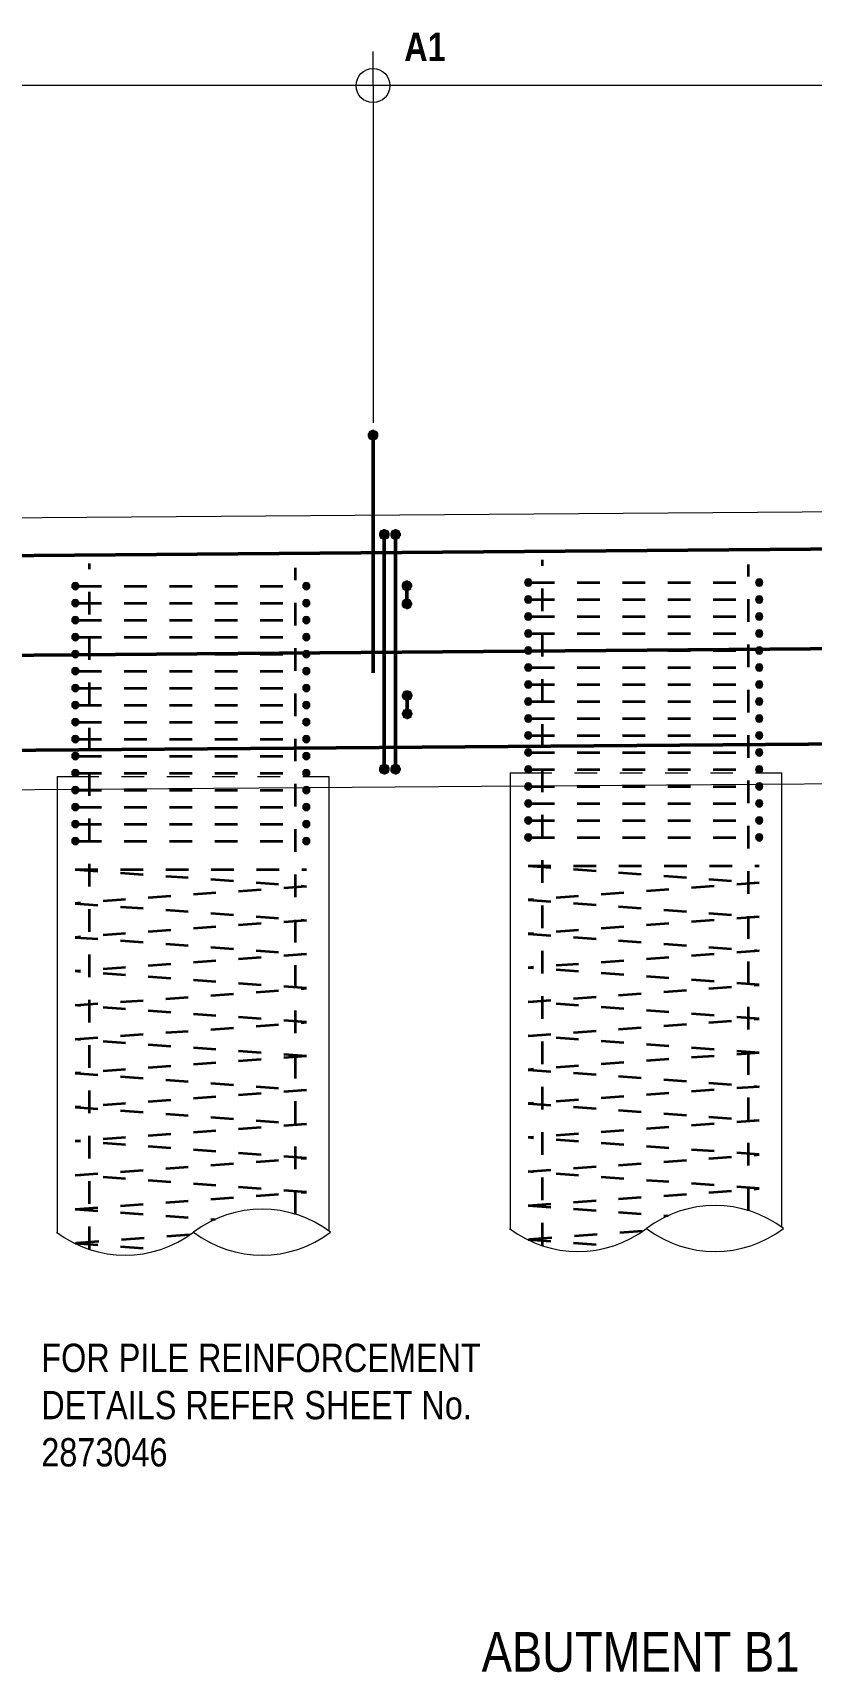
# Model space of a CAD drawing. Header units: metres. Extents: x 0 to 109, y 3 to 574.
# Drawn here: x 84.09 to 87.53, y 16.23 to 23.47 of the extents above; entities that cross this region are included whole.
import ezdxf

# ---------------------------------------------------------------- set-up
doc = ezdxf.new("R2010")
doc.units = ezdxf.units.M
doc.linetypes.add('JacobsDash', pattern=[0.0045, 0.003, -0.0015])
for name, color, linetype, lineweight in [('A-ANNO-NOTE', 7, 'Continuous', 9), ('A-DETL', 7, 'Continuous', 13), ('A-DETL-GENF', 7, 'Continuous', 9), ('G-ANNO-TEXT', 7, 'Continuous', 9), ('S-BEAM', 7, 'Continuous', 50), ('S-FNDN', 7, 'Continuous', 50), ('S-FNDN-HDLN', 7, 'JacobsDash', 18)]:
    doc.layers.add(name, color=color, linetype=linetype, lineweight=lineweight)
doc.styles.add('Arial Narrow_2', font='ARIALN.TTF', dxfattribs={"height": 0.125})
doc.styles.add('Arial Narrow_3', font='ARIALN.TTF', dxfattribs={"height": 0.175})
doc.styles.add('Arial Narrow_B', font='ARIALNB.TTF', dxfattribs={"height": 0.125})

# ---------------------------------------------------------------- blocks, each defined once
blk = doc.blocks.new('03_SFR_ACS_Abutment_BR08_Retaining wall CS - ABUTMENT EAST_BR8_1-7988247-DRG-2873074 - ABUTMENT B1 _ B2 REINFORCEMENT ELEVATION')
at = {"layer": 'S-BEAM', "lineweight": 13}
for p, q in [((-1134.7307, 21.3101), (-1124.7493, 21.3868)), ((-1133.1403, 20.1223), (-1132.1865, 20.1297)), ((-1132.1554, 20.1299), (-1131.1624, 20.1375)), ((-1131.1395, 20.1377), (-1130.1866, 20.145)), ((-1130.1553, 20.1453), (-1129.1629, 20.1529)), ((-1129.139, 20.1531), (-1128.1867, 20.1604))]:
    blk.add_line(p, q, dxfattribs=at)
blk = doc.blocks.new('01_SFO_FRP_Pile_CastInPlace_CS_BR08 - CAST-IN-PLACE PILE - 1200-8641593-DRG-2873074 - ABUTMENT B1 _ B2 REINFORCEMENT ELEVATION')
at = {"layer": 'S-FNDN', "lineweight": 13}
for p, q in [((-1130.2508, 20.1445), (-1130.2508, 18.1896)), ((-1129.0508, 18.1961), (-1129.0508, 20.1537))]:
    blk.add_line(p, q, dxfattribs=at)
at = {"layer": 'S-FNDN-HDLN', "lineweight": 13}
for p, q in [((-1130.2508, 20.2025), (-1130.2508, 20.1446)), ((-1130.2508, 20.2025), (-1130.1773, 20.2025)), ((-1130.167, 20.2025), (-1129.155, 20.2025)), ((-1129.145, 20.2025), (-1129.071, 20.2025)), ((-1129.071, 20.2025), (-1129.0508, 20.2025)), ((-1129.0508, 20.1538), (-1129.0508, 20.2025))]:
    blk.add_line(p, q, dxfattribs=at)
blk = doc.blocks.new('01_SFO_FRP_Pile_CastInPlace_CS_BR08 - CAST-IN-PLACE PILE - 1200-8641556-DRG-2873074 - ABUTMENT B1 _ B2 REINFORCEMENT ELEVATION')
at = {"layer": 'S-FNDN', "lineweight": 13}
for p, q in [((-1132.2508, 20.1292), (-1132.2508, 18.1736)), ((-1131.0508, 18.1801), (-1131.0508, 20.1384))]:
    blk.add_line(p, q, dxfattribs=at)
at = {"layer": 'S-FNDN-HDLN', "lineweight": 13}
for p, q in [((-1132.2508, 20.1865), (-1132.2508, 20.1292)), ((-1132.2508, 20.1865), (-1132.1773, 20.1865)), ((-1132.167, 20.1865), (-1131.155, 20.1865)), ((-1131.145, 20.1865), (-1131.071, 20.1865)), ((-1131.071, 20.1865), (-1131.0508, 20.1865)), ((-1131.0508, 20.1384), (-1131.0508, 20.1865))]:
    blk.add_line(p, q, dxfattribs=at)
blk = doc.blocks.new('S_Det_Reinf_Bar Section_2D Grey - N32-V52-DRG-2873074 - ABUTMENT B1 _ B2 REINFORCEMENT ELEVATION')
at = {"layer": 'A-DETL-GENF', "true_color": 0x808080}
blk.add_hatch(color=8, dxfattribs=at).paths.add_polyline_path([(-1130.1709, 19.9015), (-1130.1668, 19.902), (-1130.1629, 19.9036), (-1130.1596, 19.9062), (-1130.157, 19.9095), (-1130.1555, 19.9134), (-1130.1549, 19.9175), (-1130.1555, 19.9216), (-1130.157, 19.9255), (-1130.1596, 19.9288), (-1130.1629, 19.9314), (-1130.1668, 19.933), (-1130.172, 19.9334), (-1130.175, 19.933), (-1130.1789, 19.9314), (-1130.1822, 19.9288), (-1130.1848, 19.9255), (-1130.1864, 19.9216), (-1130.1869, 19.9175), (-1130.1861, 19.9126), (-1130.1848, 19.9095), (-1130.1822, 19.9062), (-1130.1789, 19.9036), (-1130.175, 19.902), (-1130.172, 19.9016)])
at = {"layer": 'A-DETL-GENF', "color": 8, "lineweight": 18, "true_color": 0x808080}
for start, end in [(0, 180), (180, 0)]:
    blk.add_arc((-1130.1709, 19.9175), 0.016, start, end, dxfattribs=at)
blk = doc.blocks.new('S_Det_Reinf_Bar Section_2D Grey - N32-6361679-DRG-2873074 - ABUTMENT B1 _ B2 REINFORCEMENT ELEVATION')
at = {"layer": 'A-DETL-GENF', "true_color": 0x808080}
blk.add_hatch(color=8, dxfattribs=at).paths.add_polyline_path([(-1120.5124, 18.4409), (-1120.5083, 18.4415), (-1120.5044, 18.4431), (-1120.5011, 18.4456), (-1120.4986, 18.4489), (-1120.497, 18.4528), (-1120.4964, 18.4569), (-1120.497, 18.4611), (-1120.4986, 18.4649), (-1120.5011, 18.4682), (-1120.5059, 18.4714), (-1120.5083, 18.4724), (-1120.5124, 18.4729), (-1120.5166, 18.4724), (-1120.5204, 18.4708), (-1120.5238, 18.4682), (-1120.5263, 18.4649), (-1120.5279, 18.4611), (-1120.5284, 18.4569), (-1120.5279, 18.4528), (-1120.5263, 18.4489), (-1120.5238, 18.4456), (-1120.5204, 18.4431), (-1120.5166, 18.4415)])
at = {"layer": 'A-DETL-GENF', "color": 8, "lineweight": 18, "true_color": 0x808080}
for start, end in [(0, 180), (180, 0)]:
    blk.add_arc((-1120.5124, 18.4569), 0.016, start, end, dxfattribs=at)
blk = doc.blocks.new('S_Det_Reinf_Bar Section_2D Grey - N32-V53-DRG-2873074 - ABUTMENT B1 _ B2 REINFORCEMENT ELEVATION')
at = {"layer": 'A-DETL-GENF', "true_color": 0x808080}
blk.add_hatch(color=8, dxfattribs=at).paths.add_polyline_path([(-1130.1709, 20.2015), (-1130.1668, 20.202), (-1130.1629, 20.2036), (-1130.1596, 20.2062), (-1130.157, 20.2095), (-1130.1555, 20.2134), (-1130.1549, 20.2175), (-1130.1555, 20.2216), (-1130.157, 20.2255), (-1130.1596, 20.2288), (-1130.1629, 20.2314), (-1130.1668, 20.233), (-1130.172, 20.2334), (-1130.175, 20.233), (-1130.1789, 20.2314), (-1130.1822, 20.2288), (-1130.1848, 20.2255), (-1130.1864, 20.2216), (-1130.1867, 20.216), (-1130.1864, 20.2134), (-1130.1848, 20.2095), (-1130.1822, 20.2062), (-1130.1789, 20.2036), (-1130.175, 20.202), (-1130.172, 20.2016)])
at = {"layer": 'A-DETL-GENF', "color": 8, "lineweight": 18, "true_color": 0x808080}
for start, end in [(0, 180), (180, 0)]:
    blk.add_arc((-1130.1709, 20.2175), 0.016, start, end, dxfattribs=at)
blk = doc.blocks.new('S_Det_Reinf_Bar Section_2D Grey - N32-V54-DRG-2873074 - ABUTMENT B1 _ B2 REINFORCEMENT ELEVATION')
at = {"layer": 'A-DETL-GENF', "true_color": 0x808080}
blk.add_hatch(color=8, dxfattribs=at).paths.add_polyline_path([(-1129.1509, 20.2015), (-1129.1468, 20.202), (-1129.1429, 20.2036), (-1129.1396, 20.2062), (-1129.137, 20.2095), (-1129.1355, 20.2134), (-1129.1349, 20.2175), (-1129.1355, 20.2216), (-1129.137, 20.2255), (-1129.1396, 20.2288), (-1129.1429, 20.2314), (-1129.1468, 20.233), (-1129.1509, 20.2335), (-1129.155, 20.233), (-1129.1589, 20.2314), (-1129.1622, 20.2288), (-1129.1648, 20.2255), (-1129.1664, 20.2216), (-1129.1667, 20.216), (-1129.1664, 20.2134), (-1129.1648, 20.2095), (-1129.1622, 20.2062), (-1129.1589, 20.2036), (-1129.155, 20.202)])
at = {"layer": 'A-DETL-GENF', "color": 8, "lineweight": 18, "true_color": 0x808080}
for start, end in [(0, 180), (180, 0)]:
    blk.add_arc((-1129.1509, 20.2175), 0.016, start, end, dxfattribs=at)
blk = doc.blocks.new('S_Det_Reinf_Bar Section_2D Grey - N32-V55-DRG-2873074 - ABUTMENT B1 _ B2 REINFORCEMENT ELEVATION')
at = {"layer": 'A-DETL-GENF', "true_color": 0x808080}
blk.add_hatch(color=8, dxfattribs=at).paths.add_polyline_path([(-1130.1709, 20.2765), (-1130.1668, 20.277), (-1130.1629, 20.2786), (-1130.1596, 20.2812), (-1130.157, 20.2845), (-1130.1555, 20.2884), (-1130.1549, 20.2925), (-1130.1555, 20.2966), (-1130.157, 20.3005), (-1130.1596, 20.3038), (-1130.1629, 20.3064), (-1130.1668, 20.308), (-1130.172, 20.3084), (-1130.175, 20.308), (-1130.1789, 20.3064), (-1130.1822, 20.3038), (-1130.1848, 20.3005), (-1130.1864, 20.2966), (-1130.1868, 20.2919), (-1130.1864, 20.2884), (-1130.1848, 20.2845), (-1130.1822, 20.2812), (-1130.1789, 20.2786), (-1130.175, 20.277), (-1130.172, 20.2766)])
at = {"layer": 'A-DETL-GENF', "color": 8, "lineweight": 18, "true_color": 0x808080}
for start, end in [(0, 180), (180, 0)]:
    blk.add_arc((-1130.1709, 20.2925), 0.016, start, end, dxfattribs=at)
blk = doc.blocks.new('S_Det_Reinf_Bar Section_2D Grey - N32-V56-DRG-2873074 - ABUTMENT B1 _ B2 REINFORCEMENT ELEVATION')
at = {"layer": 'A-DETL-GENF', "true_color": 0x808080}
blk.add_hatch(color=8, dxfattribs=at).paths.add_polyline_path([(-1129.1509, 20.2765), (-1129.1468, 20.277), (-1129.1429, 20.2786), (-1129.1396, 20.2812), (-1129.137, 20.2845), (-1129.1355, 20.2884), (-1129.1349, 20.2925), (-1129.1355, 20.2966), (-1129.137, 20.3005), (-1129.1396, 20.3038), (-1129.1429, 20.3064), (-1129.1468, 20.308), (-1129.1509, 20.3085), (-1129.155, 20.308), (-1129.1589, 20.3064), (-1129.1622, 20.3038), (-1129.1648, 20.3005), (-1129.1664, 20.2966), (-1129.1668, 20.2919), (-1129.1664, 20.2884), (-1129.1648, 20.2845), (-1129.1622, 20.2812), (-1129.1589, 20.2786), (-1129.155, 20.277)])
at = {"layer": 'A-DETL-GENF', "color": 8, "lineweight": 18, "true_color": 0x808080}
for start, end in [(0, 180), (180, 0)]:
    blk.add_arc((-1129.1509, 20.2925), 0.016, start, end, dxfattribs=at)
blk = doc.blocks.new('S_Det_Reinf_Bar Section_2D Grey - N32-V57-DRG-2873074 - ABUTMENT B1 _ B2 REINFORCEMENT ELEVATION')
at = {"layer": 'A-DETL-GENF', "true_color": 0x808080}
blk.add_hatch(color=8, dxfattribs=at).paths.add_polyline_path([(-1130.1709, 20.3515), (-1130.1668, 20.352), (-1130.1629, 20.3536), (-1130.1596, 20.3562), (-1130.157, 20.3595), (-1130.1555, 20.3634), (-1130.1549, 20.3677), (-1130.1555, 20.3716), (-1130.157, 20.3755), (-1130.1596, 20.3788), (-1130.1629, 20.3814), (-1130.1668, 20.383), (-1130.172, 20.3834), (-1130.175, 20.383), (-1130.1789, 20.3814), (-1130.1822, 20.3788), (-1130.1848, 20.3755), (-1130.1864, 20.3716), (-1130.1869, 20.3675), (-1130.1864, 20.3634), (-1130.1848, 20.3595), (-1130.1822, 20.3562), (-1130.1789, 20.3536), (-1130.175, 20.352), (-1130.172, 20.3516)])
at = {"layer": 'A-DETL-GENF', "color": 8, "lineweight": 18, "true_color": 0x808080}
for start, end in [(0, 180), (180, 0)]:
    blk.add_arc((-1130.1709, 20.3675), 0.016, start, end, dxfattribs=at)
blk = doc.blocks.new('S_Det_Reinf_Bar Section_2D Grey - N32-V58-DRG-2873074 - ABUTMENT B1 _ B2 REINFORCEMENT ELEVATION')
at = {"layer": 'A-DETL-GENF', "true_color": 0x808080}
blk.add_hatch(color=8, dxfattribs=at).paths.add_polyline_path([(-1129.1509, 20.3515), (-1129.1468, 20.352), (-1129.1429, 20.3536), (-1129.1396, 20.3562), (-1129.137, 20.3595), (-1129.1355, 20.3634), (-1129.1349, 20.3677), (-1129.1355, 20.3716), (-1129.137, 20.3755), (-1129.1396, 20.3788), (-1129.1429, 20.3814), (-1129.1468, 20.383), (-1129.1509, 20.3835), (-1129.155, 20.383), (-1129.1589, 20.3814), (-1129.1622, 20.3788), (-1129.1648, 20.3755), (-1129.1664, 20.3716), (-1129.1669, 20.3675), (-1129.1664, 20.3634), (-1129.1648, 20.3595), (-1129.1622, 20.3562), (-1129.1589, 20.3536), (-1129.155, 20.352)])
at = {"layer": 'A-DETL-GENF', "color": 8, "lineweight": 18, "true_color": 0x808080}
for start, end in [(0, 180), (180, 0)]:
    blk.add_arc((-1129.1509, 20.3675), 0.016, start, end, dxfattribs=at)
blk = doc.blocks.new('S_Det_Reinf_Bar Section_2D Grey - N32-V59-DRG-2873074 - ABUTMENT B1 _ B2 REINFORCEMENT ELEVATION')
at = {"layer": 'A-DETL-GENF', "true_color": 0x808080}
blk.add_hatch(color=8, dxfattribs=at).paths.add_polyline_path([(-1130.1709, 20.4265), (-1130.1668, 20.427), (-1130.1629, 20.4286), (-1130.1596, 20.4312), (-1130.157, 20.4345), (-1130.1555, 20.4384), (-1130.155, 20.4436), (-1130.1555, 20.4466), (-1130.157, 20.4505), (-1130.1596, 20.4538), (-1130.1629, 20.4564), (-1130.1668, 20.458), (-1130.172, 20.4584), (-1130.175, 20.458), (-1130.1789, 20.4564), (-1130.1822, 20.4538), (-1130.1848, 20.4505), (-1130.1864, 20.4466), (-1130.1869, 20.4425), (-1130.1864, 20.4384), (-1130.1848, 20.4345), (-1130.1822, 20.4312), (-1130.1789, 20.4286), (-1130.175, 20.427), (-1130.172, 20.4266)])
at = {"layer": 'A-DETL-GENF', "color": 8, "lineweight": 18, "true_color": 0x808080}
for start, end in [(0, 180), (180, 0)]:
    blk.add_arc((-1130.1709, 20.4425), 0.016, start, end, dxfattribs=at)
blk = doc.blocks.new('S_Det_Reinf_Bar Section_2D Grey - N32-V60-DRG-2873074 - ABUTMENT B1 _ B2 REINFORCEMENT ELEVATION')
at = {"layer": 'A-DETL-GENF', "true_color": 0x808080}
blk.add_hatch(color=8, dxfattribs=at).paths.add_polyline_path([(-1129.1509, 20.4265), (-1129.1468, 20.427), (-1129.1429, 20.4286), (-1129.1396, 20.4312), (-1129.137, 20.4345), (-1129.1355, 20.4384), (-1129.135, 20.4436), (-1129.1355, 20.4466), (-1129.137, 20.4505), (-1129.1396, 20.4538), (-1129.1429, 20.4564), (-1129.1468, 20.458), (-1129.1509, 20.4585), (-1129.155, 20.458), (-1129.1589, 20.4564), (-1129.1622, 20.4538), (-1129.1648, 20.4505), (-1129.1664, 20.4466), (-1129.1669, 20.4425), (-1129.1664, 20.4384), (-1129.1648, 20.4345), (-1129.1622, 20.4312), (-1129.1589, 20.4286), (-1129.155, 20.427)])
at = {"layer": 'A-DETL-GENF', "color": 8, "lineweight": 18, "true_color": 0x808080}
for start, end in [(0, 180), (180, 0)]:
    blk.add_arc((-1129.1509, 20.4425), 0.016, start, end, dxfattribs=at)
blk = doc.blocks.new('S_Det_Reinf_Bar Section_2D Grey - N32-V61-DRG-2873074 - ABUTMENT B1 _ B2 REINFORCEMENT ELEVATION')
at = {"layer": 'A-DETL-GENF', "true_color": 0x808080}
blk.add_hatch(color=8, dxfattribs=at).paths.add_polyline_path([(-1130.1709, 20.5015), (-1130.1668, 20.502), (-1130.1629, 20.5036), (-1130.1596, 20.5062), (-1130.157, 20.5095), (-1130.1555, 20.5134), (-1130.1552, 20.5194), (-1130.1555, 20.5216), (-1130.157, 20.5255), (-1130.1596, 20.5288), (-1130.1629, 20.5314), (-1130.1668, 20.533), (-1130.172, 20.5334), (-1130.175, 20.533), (-1130.1789, 20.5314), (-1130.1822, 20.5288), (-1130.1848, 20.5255), (-1130.1867, 20.5194), (-1130.1869, 20.5175), (-1130.1864, 20.5134), (-1130.1848, 20.5095), (-1130.1822, 20.5062), (-1130.1789, 20.5036), (-1130.175, 20.502), (-1130.172, 20.5016)])
at = {"layer": 'A-DETL-GENF', "color": 8, "lineweight": 18, "true_color": 0x808080}
for start, end in [(0, 180), (180, 0)]:
    blk.add_arc((-1130.1709, 20.5175), 0.016, start, end, dxfattribs=at)
blk = doc.blocks.new('S_Det_Reinf_Bar Section_2D Grey - N32-V62-DRG-2873074 - ABUTMENT B1 _ B2 REINFORCEMENT ELEVATION')
at = {"layer": 'A-DETL-GENF', "true_color": 0x808080}
blk.add_hatch(color=8, dxfattribs=at).paths.add_polyline_path([(-1129.1509, 20.5015), (-1129.1468, 20.502), (-1129.1429, 20.5036), (-1129.1396, 20.5062), (-1129.137, 20.5095), (-1129.1355, 20.5134), (-1129.1352, 20.5194), (-1129.1355, 20.5216), (-1129.137, 20.5255), (-1129.1396, 20.5288), (-1129.1429, 20.5314), (-1129.1468, 20.533), (-1129.1509, 20.5335), (-1129.155, 20.533), (-1129.1589, 20.5314), (-1129.1622, 20.5288), (-1129.1648, 20.5255), (-1129.1667, 20.5194), (-1129.1669, 20.5175), (-1129.1664, 20.5134), (-1129.1648, 20.5095), (-1129.1622, 20.5062), (-1129.1589, 20.5036), (-1129.155, 20.502)])
at = {"layer": 'A-DETL-GENF', "color": 8, "lineweight": 18, "true_color": 0x808080}
for start, end in [(0, 180), (180, 0)]:
    blk.add_arc((-1129.1509, 20.5175), 0.016, start, end, dxfattribs=at)
blk = doc.blocks.new('CS_DET_Pile-Column_BreakLine - CS_Tubular BreakLine-7961426-DRG-2873074 - ABUTMENT B1 _ B2 REINFORCEMENT ELEVATION')
at = {"layer": 'A-DETL-GENF', "lineweight": 18}
for centre, start, end in [((-1127.3464, 17.8067), 52.95733, 127.04267), ((-1127.9514, 18.6084), 232.95733, 307.04267), ((-1127.3464, 18.6084), 232.95733, 307.04267)]:
    blk.add_arc(centre, 0.5022, start, end, dxfattribs=at)
blk = doc.blocks.new('S_Det_Reinf_Bar Section_2D Grey - N32-V63-DRG-2873074 - ABUTMENT B1 _ B2 REINFORCEMENT ELEVATION')
at = {"layer": 'A-DETL-GENF', "true_color": 0x808080}
blk.add_hatch(color=8, dxfattribs=at).paths.add_polyline_path([(-1132.1709, 19.8855), (-1132.1668, 19.886), (-1132.1629, 19.8876), (-1132.1596, 19.8902), (-1132.157, 19.8935), (-1132.1555, 19.8974), (-1132.1549, 19.9015), (-1132.1555, 19.9056), (-1132.157, 19.9095), (-1132.1596, 19.9128), (-1132.1629, 19.9154), (-1132.1668, 19.917), (-1132.173, 19.9172), (-1132.175, 19.917), (-1132.1789, 19.9154), (-1132.1824, 19.9126), (-1132.1848, 19.9095), (-1132.1864, 19.9056), (-1132.1869, 19.9015), (-1132.1864, 19.8974), (-1132.1848, 19.8935), (-1132.1822, 19.8902), (-1132.1789, 19.8876), (-1132.173, 19.8858)])
at = {"layer": 'A-DETL-GENF', "color": 8, "lineweight": 18, "true_color": 0x808080}
for start, end in [(0, 180), (180, 0)]:
    blk.add_arc((-1132.1709, 19.9015), 0.016, start, end, dxfattribs=at)
blk = doc.blocks.new('Repeating Detail - N32-7932625-DRG-2873074 - ABUTMENT B1 _ B2 REINFORCEMENT ELEVATION')
at = {"layer": 'A-DETL-GENF'}
blk.add_hatch(color=256, dxfattribs=at).paths.add_polyline_path([(-1115.876, 21.4234), (-1115.8719, 21.4242), (-1115.8682, 21.4261), (-1115.865, 21.4288), (-1115.8627, 21.4323), (-1115.8614, 21.4363), (-1115.8611, 21.4404), (-1115.862, 21.4445), (-1115.8638, 21.4483), (-1115.8666, 21.4514), (-1115.8701, 21.4537), (-1115.874, 21.4551), (-1115.8782, 21.4553), (-1115.8823, 21.4545), (-1115.886, 21.4527), (-1115.8891, 21.4499), (-1115.8915, 21.4464), (-1115.8928, 21.4425), (-1115.8931, 21.4383), (-1115.8922, 21.4342), (-1115.8904, 21.4304), (-1115.8876, 21.4273), (-1115.8841, 21.425), (-1115.8802, 21.4237)])
at = {"layer": 'A-DETL-GENF', "lineweight": 50}
for start, end in [(78.87318, 258.87318), (258.87318, 78.87318)]:
    blk.add_arc((-1115.8771, 21.4394), 0.016, start, end, dxfattribs=at)
blk = doc.blocks.new('T2DExtentArrowReinf2 - Extent-7964089-DRG-2873074 - ABUTMENT B1 _ B2 REINFORCEMENT ELEVATION')
at = {"layer": 'A-DETL-GENF'}
for p, q in [((-1110.0691, 23.4203), (-1119.6215, 23.4203)), ((-1115.9771, 23.4203), (-1115.9771, 21.9318))]:
    blk.add_line(p, q, dxfattribs=at)

msp = doc.modelspace()

# ---------------------------------------------------------------- linework, layer by layer
at = {"layer": 'A-ANNO-NOTE'}
msp.add_line((85.5959, 23.2355), (85.5959, 23.3855), dxfattribs=at)
msp.add_circle((85.5959, 23.235), 0.075, dxfattribs=at)
msp.add_circle((85.5959, 23.235), 0.075, dxfattribs=at)
at = {"layer": 'A-DETL', "lineweight": 50}
for p, q in [((85.5959, 21.6932), (85.5959, 20.6432)), ((91.6115, 21.2215), (81.8418, 21.144)), ((85.6459, 21.254), (85.6459, 20.2182)), ((85.6959, 21.254), (85.6959, 20.2182)), ((85.7459, 21.0282), (85.7459, 20.9682)), ((91.6115, 20.7815), (81.8418, 20.704)), ((85.7469, 20.5273), (85.7469, 20.4832)), ((91.6115, 20.3615), (81.8418, 20.284))]:
    msp.add_line(p, q, dxfattribs=at)
at = {"layer": 'A-DETL', "color": 8, "linetype": 'JacobsDash', "lineweight": 35, "true_color": 0x808080}
for p, q in [((84.3441, 18.1005), (84.3441, 21.1265)), ((86.3441, 18.1165), (86.3441, 21.1425)), ((85.2541, 18.2532), (85.2541, 21.1065)), ((87.2541, 18.2692), (87.2541, 21.1225)), ((84.2975, 21.0265), (85.2855, 21.0265)), ((86.2975, 21.0425), (87.2855, 21.0425)), ((84.2975, 20.9515), (85.2855, 20.9515)), ((86.2975, 20.9675), (87.2855, 20.9675)), ((84.2975, 20.8765), (85.2855, 20.8765)), ((86.2975, 20.8925), (87.2855, 20.8925)), ((84.2975, 20.8015), (85.2855, 20.8015)), ((86.2975, 20.8175), (87.2855, 20.8175)), ((84.2975, 20.7265), (85.2855, 20.7265)), ((86.2975, 20.7425), (87.2855, 20.7425)), ((84.2975, 20.6515), (85.2855, 20.6515)), ((86.2975, 20.6675), (87.2855, 20.6675)), ((84.2975, 20.5765), (85.2855, 20.5765)), ((86.2975, 20.5925), (87.2855, 20.5925)), ((84.2975, 20.5015), (85.2855, 20.5015)), ((86.2975, 20.5175), (87.2855, 20.5175)), ((84.2975, 20.4265), (85.2855, 20.4265)), ((86.2975, 20.4425), (87.2855, 20.4425)), ((84.2975, 20.3515), (85.2855, 20.3515)), ((86.2975, 20.3675), (87.2855, 20.3675)), ((84.2975, 20.2765), (85.2855, 20.2765)), ((86.2975, 20.2925), (87.2855, 20.2925)), ((84.2975, 20.2015), (85.2855, 20.2015)), ((86.2975, 20.2175), (87.2855, 20.2175)), ((84.2975, 20.1265), (85.2855, 20.1265)), ((86.2975, 20.1425), (87.2855, 20.1425)), ((84.2975, 20.0515), (85.2855, 20.0515)), ((86.2975, 20.0675), (87.2855, 20.0675)), ((84.2975, 19.9765), (85.2855, 19.9765)), ((86.2975, 19.9925), (87.2855, 19.9925)), ((84.2975, 19.9015), (85.2855, 19.9015)), ((86.2975, 19.9175), (87.2855, 19.9175)), ((84.2815, 19.7765), (85.3015, 19.7015)), ((84.2815, 19.7765), (85.3015, 19.7765)), ((86.2815, 19.7925), (87.3015, 19.7175)), ((86.2815, 19.7925), (87.3015, 19.7925)), ((85.3015, 19.7015), (84.2815, 19.6265)), ((87.3015, 19.7175), (86.2815, 19.6425)), ((84.2815, 19.6265), (85.3015, 19.5515)), ((86.2815, 19.6425), (87.3015, 19.5675)), ((85.3015, 19.5515), (84.2815, 19.4765)), ((87.3015, 19.5675), (86.2815, 19.4925)), ((84.2815, 19.4765), (85.3015, 19.4015)), ((86.2815, 19.4925), (87.3015, 19.4175)), ((85.3015, 19.4015), (84.2815, 19.3265)), ((87.3015, 19.4175), (86.2815, 19.3425)), ((85.3015, 19.2515), (84.2815, 19.3265)), ((87.3015, 19.2675), (86.2815, 19.3425)), ((84.2815, 19.1765), (85.3015, 19.2515)), ((86.2815, 19.1925), (87.3015, 19.2675)), ((85.3015, 19.1015), (84.2815, 19.1765)), ((87.3015, 19.1175), (86.2815, 19.1925)), ((84.2815, 19.0265), (85.3015, 19.1015)), ((86.2815, 19.0425), (87.3015, 19.1175)), ((87.3015, 18.9675), (86.2815, 19.0425)), ((85.3015, 18.9515), (84.2815, 19.0265)), ((87.3015, 18.9675), (86.2815, 18.8925)), ((85.3015, 18.9515), (84.2815, 18.8765)), ((86.2815, 18.8925), (87.3015, 18.8175)), ((84.2815, 18.8765), (85.3015, 18.8015)), ((87.3015, 18.8175), (86.2815, 18.7425)), ((85.3015, 18.8015), (84.2815, 18.7265)), ((86.2815, 18.7425), (87.3015, 18.6675)), ((84.2815, 18.7265), (85.3015, 18.6515)), ((87.3015, 18.6675), (86.2815, 18.5925)), ((85.3015, 18.6515), (84.2815, 18.5765)), ((85.3015, 18.5015), (84.2815, 18.5765)), ((87.3015, 18.5175), (86.2815, 18.5925)), ((84.2815, 18.4265), (85.3015, 18.5015)), ((86.2815, 18.4425), (87.3015, 18.5175)), ((85.3015, 18.3515), (84.2815, 18.4265)), ((87.3015, 18.3675), (86.2815, 18.4425)), ((84.2815, 18.2765), (85.3015, 18.3515)), ((86.2815, 18.2925), (87.3015, 18.3675)), ((84.2815, 18.2765), (84.8995, 18.2311)), ((86.2815, 18.2925), (86.8995, 18.2471)), ((84.7849, 18.1635), (84.2815, 18.1265)), ((86.7849, 18.1795), (86.2815, 18.1425)), ((84.2815, 18.1265), (84.6535, 18.0991)), ((86.2815, 18.1425), (86.6535, 18.1151))]:
    msp.add_line(p, q, dxfattribs=at)
at = {"layer": 'A-DETL-GENF'}
for p, q in [((85.5959, 21.6932), (85.6156, 21.6893)), ((85.6459, 21.254), (85.6656, 21.2502)), ((85.6959, 21.254), (85.7156, 21.2502)), ((85.7459, 21.0282), (85.7656, 21.0243)), ((85.7459, 20.9478), (85.7656, 20.944)), ((85.7469, 20.5432), (85.7665, 20.5393)), ((85.7469, 20.4628), (85.7665, 20.459)), ((85.6459, 20.2182), (85.6656, 20.2143)), ((85.6959, 20.2182), (85.7156, 20.2143))]:
    msp.add_line(p, q, dxfattribs=at)

# ---------------------------------------------------------------- block references
for name, p in [('T2DExtentArrowReinf2 - Extent-7964089-DRG-2873074 - ABUTMENT B1 _ B2 REINFORCEMENT ELEVATION', (1201.573, -0.1853)), ('Repeating Detail - N32-7932625-DRG-2873074 - ABUTMENT B1 _ B2 REINFORCEMENT ELEVATION', (1201.473, 0.2538)), ('Repeating Detail - N32-7932625-DRG-2873074 - ABUTMENT B1 _ B2 REINFORCEMENT ELEVATION', (1201.523, -0.1853)), ('Repeating Detail - N32-7932625-DRG-2873074 - ABUTMENT B1 _ B2 REINFORCEMENT ELEVATION', (1201.573, -0.1853)), ('Repeating Detail - N32-7932625-DRG-2873074 - ABUTMENT B1 _ B2 REINFORCEMENT ELEVATION', (1201.623, -0.4112)), ('Repeating Detail - N32-7932625-DRG-2873074 - ABUTMENT B1 _ B2 REINFORCEMENT ELEVATION', (1201.623, -0.4916)), ('Repeating Detail - N32-7932625-DRG-2873074 - ABUTMENT B1 _ B2 REINFORCEMENT ELEVATION', (1201.624, -0.8962)), ('Repeating Detail - N32-7932625-DRG-2873074 - ABUTMENT B1 _ B2 REINFORCEMENT ELEVATION', (1201.624, -0.9766)), ('Repeating Detail - N32-7932625-DRG-2873074 - ABUTMENT B1 _ B2 REINFORCEMENT ELEVATION', (1201.523, -1.2212)), ('Repeating Detail - N32-7932625-DRG-2873074 - ABUTMENT B1 _ B2 REINFORCEMENT ELEVATION', (1201.573, -1.2212)), ('CS_DET_Pile-Column_BreakLine - CS_Tubular BreakLine-7961426-DRG-2873074 - ABUTMENT B1 _ B2 REINFORCEMENT ELEVATION', (1212.4524, -0.032)), ('CS_DET_Pile-Column_BreakLine - CS_Tubular BreakLine-7961426-DRG-2873074 - ABUTMENT B1 _ B2 REINFORCEMENT ELEVATION', (1214.4524, -0.016))]:
    msp.add_blockref(name, p, dxfattribs=at)
at = {"layer": 'A-DETL-GENF', "color": 8, "true_color": 0x808080}
for name, p in [('S_Det_Reinf_Bar Section_2D Grey - N32-V52-DRG-2873074 - ABUTMENT B1 _ B2 REINFORCEMENT ELEVATION', (1216.4524, 1.125)), ('S_Det_Reinf_Bar Section_2D Grey - N32-6361679-DRG-2873074 - ABUTMENT B1 _ B2 REINFORCEMENT ELEVATION', (1207.8139, 2.5856)), ('S_Det_Reinf_Bar Section_2D Grey - N32-V63-DRG-2873074 - ABUTMENT B1 _ B2 REINFORCEMENT ELEVATION', (1216.4524, 1.125)), ('S_Det_Reinf_Bar Section_2D Grey - N32-6361679-DRG-2873074 - ABUTMENT B1 _ B2 REINFORCEMENT ELEVATION', (1205.8139, 2.5696)), ('S_Det_Reinf_Bar Section_2D Grey - N32-V52-DRG-2873074 - ABUTMENT B1 _ B2 REINFORCEMENT ELEVATION', (1216.4524, 1.05)), ('S_Det_Reinf_Bar Section_2D Grey - N32-6361679-DRG-2873074 - ABUTMENT B1 _ B2 REINFORCEMENT ELEVATION', (1207.8139, 2.5106)), ('S_Det_Reinf_Bar Section_2D Grey - N32-V63-DRG-2873074 - ABUTMENT B1 _ B2 REINFORCEMENT ELEVATION', (1216.4524, 1.05)), ('S_Det_Reinf_Bar Section_2D Grey - N32-6361679-DRG-2873074 - ABUTMENT B1 _ B2 REINFORCEMENT ELEVATION', (1205.8139, 2.4946)), ('S_Det_Reinf_Bar Section_2D Grey - N32-V52-DRG-2873074 - ABUTMENT B1 _ B2 REINFORCEMENT ELEVATION', (1216.4524, 0.975)), ('S_Det_Reinf_Bar Section_2D Grey - N32-6361679-DRG-2873074 - ABUTMENT B1 _ B2 REINFORCEMENT ELEVATION', (1207.8139, 2.4356)), ('S_Det_Reinf_Bar Section_2D Grey - N32-V63-DRG-2873074 - ABUTMENT B1 _ B2 REINFORCEMENT ELEVATION', (1216.4524, 0.975)), ('S_Det_Reinf_Bar Section_2D Grey - N32-6361679-DRG-2873074 - ABUTMENT B1 _ B2 REINFORCEMENT ELEVATION', (1205.8139, 2.4196)), ('S_Det_Reinf_Bar Section_2D Grey - N32-V63-DRG-2873074 - ABUTMENT B1 _ B2 REINFORCEMENT ELEVATION', (1216.4524, 0.9)), ('S_Det_Reinf_Bar Section_2D Grey - N32-6361679-DRG-2873074 - ABUTMENT B1 _ B2 REINFORCEMENT ELEVATION', (1205.8139, 2.3446)), ('S_Det_Reinf_Bar Section_2D Grey - N32-V52-DRG-2873074 - ABUTMENT B1 _ B2 REINFORCEMENT ELEVATION', (1216.4524, 0.9)), ('S_Det_Reinf_Bar Section_2D Grey - N32-6361679-DRG-2873074 - ABUTMENT B1 _ B2 REINFORCEMENT ELEVATION', (1207.8139, 2.3606)), ('S_Det_Reinf_Bar Section_2D Grey - N32-V63-DRG-2873074 - ABUTMENT B1 _ B2 REINFORCEMENT ELEVATION', (1216.4524, 0.825)), ('S_Det_Reinf_Bar Section_2D Grey - N32-6361679-DRG-2873074 - ABUTMENT B1 _ B2 REINFORCEMENT ELEVATION', (1205.8139, 2.2696)), ('S_Det_Reinf_Bar Section_2D Grey - N32-V52-DRG-2873074 - ABUTMENT B1 _ B2 REINFORCEMENT ELEVATION', (1216.4524, 0.825)), ('S_Det_Reinf_Bar Section_2D Grey - N32-6361679-DRG-2873074 - ABUTMENT B1 _ B2 REINFORCEMENT ELEVATION', (1207.8139, 2.2856)), ('S_Det_Reinf_Bar Section_2D Grey - N32-V63-DRG-2873074 - ABUTMENT B1 _ B2 REINFORCEMENT ELEVATION', (1216.4524, 0.75)), ('S_Det_Reinf_Bar Section_2D Grey - N32-6361679-DRG-2873074 - ABUTMENT B1 _ B2 REINFORCEMENT ELEVATION', (1205.8139, 2.1946)), ('S_Det_Reinf_Bar Section_2D Grey - N32-V52-DRG-2873074 - ABUTMENT B1 _ B2 REINFORCEMENT ELEVATION', (1216.4524, 0.75)), ('S_Det_Reinf_Bar Section_2D Grey - N32-6361679-DRG-2873074 - ABUTMENT B1 _ B2 REINFORCEMENT ELEVATION', (1207.8139, 2.2106)), ('S_Det_Reinf_Bar Section_2D Grey - N32-V63-DRG-2873074 - ABUTMENT B1 _ B2 REINFORCEMENT ELEVATION', (1216.4524, 0.675)), ('S_Det_Reinf_Bar Section_2D Grey - N32-6361679-DRG-2873074 - ABUTMENT B1 _ B2 REINFORCEMENT ELEVATION', (1205.8139, 2.1196)), ('S_Det_Reinf_Bar Section_2D Grey - N32-V52-DRG-2873074 - ABUTMENT B1 _ B2 REINFORCEMENT ELEVATION', (1216.4524, 0.675)), ('S_Det_Reinf_Bar Section_2D Grey - N32-6361679-DRG-2873074 - ABUTMENT B1 _ B2 REINFORCEMENT ELEVATION', (1207.8139, 2.1356)), ('S_Det_Reinf_Bar Section_2D Grey - N32-V63-DRG-2873074 - ABUTMENT B1 _ B2 REINFORCEMENT ELEVATION', (1216.4524, 0.6)), ('S_Det_Reinf_Bar Section_2D Grey - N32-6361679-DRG-2873074 - ABUTMENT B1 _ B2 REINFORCEMENT ELEVATION', (1205.8139, 2.0446)), ('S_Det_Reinf_Bar Section_2D Grey - N32-V61-DRG-2873074 - ABUTMENT B1 _ B2 REINFORCEMENT ELEVATION', (1216.4524, 0)), ('S_Det_Reinf_Bar Section_2D Grey - N32-V62-DRG-2873074 - ABUTMENT B1 _ B2 REINFORCEMENT ELEVATION', (1216.4524, 0)), ('S_Det_Reinf_Bar Section_2D Grey - N32-V63-DRG-2873074 - ABUTMENT B1 _ B2 REINFORCEMENT ELEVATION', (1216.4524, 0.525)), ('S_Det_Reinf_Bar Section_2D Grey - N32-6361679-DRG-2873074 - ABUTMENT B1 _ B2 REINFORCEMENT ELEVATION', (1205.8139, 1.9696)), ('S_Det_Reinf_Bar Section_2D Grey - N32-V59-DRG-2873074 - ABUTMENT B1 _ B2 REINFORCEMENT ELEVATION', (1216.4524, 0)), ('S_Det_Reinf_Bar Section_2D Grey - N32-V60-DRG-2873074 - ABUTMENT B1 _ B2 REINFORCEMENT ELEVATION', (1216.4524, 0)), ('S_Det_Reinf_Bar Section_2D Grey - N32-V63-DRG-2873074 - ABUTMENT B1 _ B2 REINFORCEMENT ELEVATION', (1216.4524, 0.45)), ('S_Det_Reinf_Bar Section_2D Grey - N32-6361679-DRG-2873074 - ABUTMENT B1 _ B2 REINFORCEMENT ELEVATION', (1205.8139, 1.8946)), ('S_Det_Reinf_Bar Section_2D Grey - N32-V57-DRG-2873074 - ABUTMENT B1 _ B2 REINFORCEMENT ELEVATION', (1216.4524, 0)), ('S_Det_Reinf_Bar Section_2D Grey - N32-V58-DRG-2873074 - ABUTMENT B1 _ B2 REINFORCEMENT ELEVATION', (1216.4524, 0)), ('S_Det_Reinf_Bar Section_2D Grey - N32-V63-DRG-2873074 - ABUTMENT B1 _ B2 REINFORCEMENT ELEVATION', (1216.4524, 0.375)), ('S_Det_Reinf_Bar Section_2D Grey - N32-6361679-DRG-2873074 - ABUTMENT B1 _ B2 REINFORCEMENT ELEVATION', (1205.8139, 1.8196)), ('S_Det_Reinf_Bar Section_2D Grey - N32-V55-DRG-2873074 - ABUTMENT B1 _ B2 REINFORCEMENT ELEVATION', (1216.4524, 0)), ('S_Det_Reinf_Bar Section_2D Grey - N32-V56-DRG-2873074 - ABUTMENT B1 _ B2 REINFORCEMENT ELEVATION', (1216.4524, 0)), ('S_Det_Reinf_Bar Section_2D Grey - N32-V63-DRG-2873074 - ABUTMENT B1 _ B2 REINFORCEMENT ELEVATION', (1216.4524, 0.3)), ('S_Det_Reinf_Bar Section_2D Grey - N32-6361679-DRG-2873074 - ABUTMENT B1 _ B2 REINFORCEMENT ELEVATION', (1205.8139, 1.7446)), ('S_Det_Reinf_Bar Section_2D Grey - N32-V53-DRG-2873074 - ABUTMENT B1 _ B2 REINFORCEMENT ELEVATION', (1216.4524, 0)), ('S_Det_Reinf_Bar Section_2D Grey - N32-V54-DRG-2873074 - ABUTMENT B1 _ B2 REINFORCEMENT ELEVATION', (1216.4524, 0)), ('S_Det_Reinf_Bar Section_2D Grey - N32-V63-DRG-2873074 - ABUTMENT B1 _ B2 REINFORCEMENT ELEVATION', (1216.4524, 0.225)), ('S_Det_Reinf_Bar Section_2D Grey - N32-6361679-DRG-2873074 - ABUTMENT B1 _ B2 REINFORCEMENT ELEVATION', (1205.8139, 1.6696)), ('S_Det_Reinf_Bar Section_2D Grey - N32-V52-DRG-2873074 - ABUTMENT B1 _ B2 REINFORCEMENT ELEVATION', (1216.4524, 0.225)), ('S_Det_Reinf_Bar Section_2D Grey - N32-6361679-DRG-2873074 - ABUTMENT B1 _ B2 REINFORCEMENT ELEVATION', (1207.8139, 1.6856)), ('S_Det_Reinf_Bar Section_2D Grey - N32-V63-DRG-2873074 - ABUTMENT B1 _ B2 REINFORCEMENT ELEVATION', (1216.4524, 0.15)), ('S_Det_Reinf_Bar Section_2D Grey - N32-6361679-DRG-2873074 - ABUTMENT B1 _ B2 REINFORCEMENT ELEVATION', (1205.8139, 1.5946)), ('S_Det_Reinf_Bar Section_2D Grey - N32-V52-DRG-2873074 - ABUTMENT B1 _ B2 REINFORCEMENT ELEVATION', (1216.4524, 0.15)), ('S_Det_Reinf_Bar Section_2D Grey - N32-6361679-DRG-2873074 - ABUTMENT B1 _ B2 REINFORCEMENT ELEVATION', (1207.8139, 1.6106)), ('S_Det_Reinf_Bar Section_2D Grey - N32-V63-DRG-2873074 - ABUTMENT B1 _ B2 REINFORCEMENT ELEVATION', (1216.4524, 0.075)), ('S_Det_Reinf_Bar Section_2D Grey - N32-6361679-DRG-2873074 - ABUTMENT B1 _ B2 REINFORCEMENT ELEVATION', (1205.8139, 1.5196)), ('S_Det_Reinf_Bar Section_2D Grey - N32-V52-DRG-2873074 - ABUTMENT B1 _ B2 REINFORCEMENT ELEVATION', (1216.4524, 0.075)), ('S_Det_Reinf_Bar Section_2D Grey - N32-6361679-DRG-2873074 - ABUTMENT B1 _ B2 REINFORCEMENT ELEVATION', (1207.8139, 1.5356)), ('S_Det_Reinf_Bar Section_2D Grey - N32-V63-DRG-2873074 - ABUTMENT B1 _ B2 REINFORCEMENT ELEVATION', (1216.4524, 0)), ('S_Det_Reinf_Bar Section_2D Grey - N32-6361679-DRG-2873074 - ABUTMENT B1 _ B2 REINFORCEMENT ELEVATION', (1205.8139, 1.4446)), ('S_Det_Reinf_Bar Section_2D Grey - N32-V52-DRG-2873074 - ABUTMENT B1 _ B2 REINFORCEMENT ELEVATION', (1216.4524, 0)), ('S_Det_Reinf_Bar Section_2D Grey - N32-6361679-DRG-2873074 - ABUTMENT B1 _ B2 REINFORCEMENT ELEVATION', (1207.8139, 1.4606))]:
    msp.add_blockref(name, p, dxfattribs=at)
at = {"layer": 'S-BEAM', "lineweight": 13}
msp.add_blockref('03_SFR_ACS_Abutment_BR08_Retaining wall CS - ABUTMENT EAST_BR8_1-7988247-DRG-2873074 - ABUTMENT B1 _ B2 REINFORCEMENT ELEVATION', (1216.4524, 0), dxfattribs=at)
at = {"layer": 'S-FNDN-HDLN', "lineweight": 13}
for name in ['01_SFO_FRP_Pile_CastInPlace_CS_BR08 - CAST-IN-PLACE PILE - 1200-8641556-DRG-2873074 - ABUTMENT B1 _ B2 REINFORCEMENT ELEVATION', '01_SFO_FRP_Pile_CastInPlace_CS_BR08 - CAST-IN-PLACE PILE - 1200-8641593-DRG-2873074 - ABUTMENT B1 _ B2 REINFORCEMENT ELEVATION']:
    msp.add_blockref(name, (1216.4524, 0), dxfattribs=at)

# ---------------------------------------------------------------- texts
at = {"layer": 'G-ANNO-TEXT', "insert": (85.7337, 23.4682), "char_height": 0.125, "attachment_point": 1, "style": 'Arial Narrow_B', "bg_fill": 3, "box_fill_scale": 1, "bg_fill_color": 256, "bg_fill_true_color": 13158600, "bg_fill_transparency": 0}
msp.add_mtext('A1', dxfattribs=at)
at = {"layer": 'G-ANNO-TEXT', "attachment_point": 1, "bg_fill": 3, "box_fill_scale": 1, "bg_fill_color": 256, "bg_fill_transparency": 0}
for s, insert, char_height, style in [('FOR PILE REINFORCEMENT ', (84.1311, 17.6833), 0.125, 'Arial Narrow_2'), ('DETAILS REFER SHEET No. ', (84.1311, 17.4749), 0.125, 'Arial Narrow_2'), ('2873046', (84.1311, 17.2666), 0.125, 'Arial Narrow_2'), ('ABUTMENT B1', (86.0757, 16.411), 0.175, 'Arial Narrow_3')]:
    msp.add_mtext(s, dxfattribs=dict(at, insert=insert, char_height=char_height, style=style))

doc.saveas('drawing.dxf')
